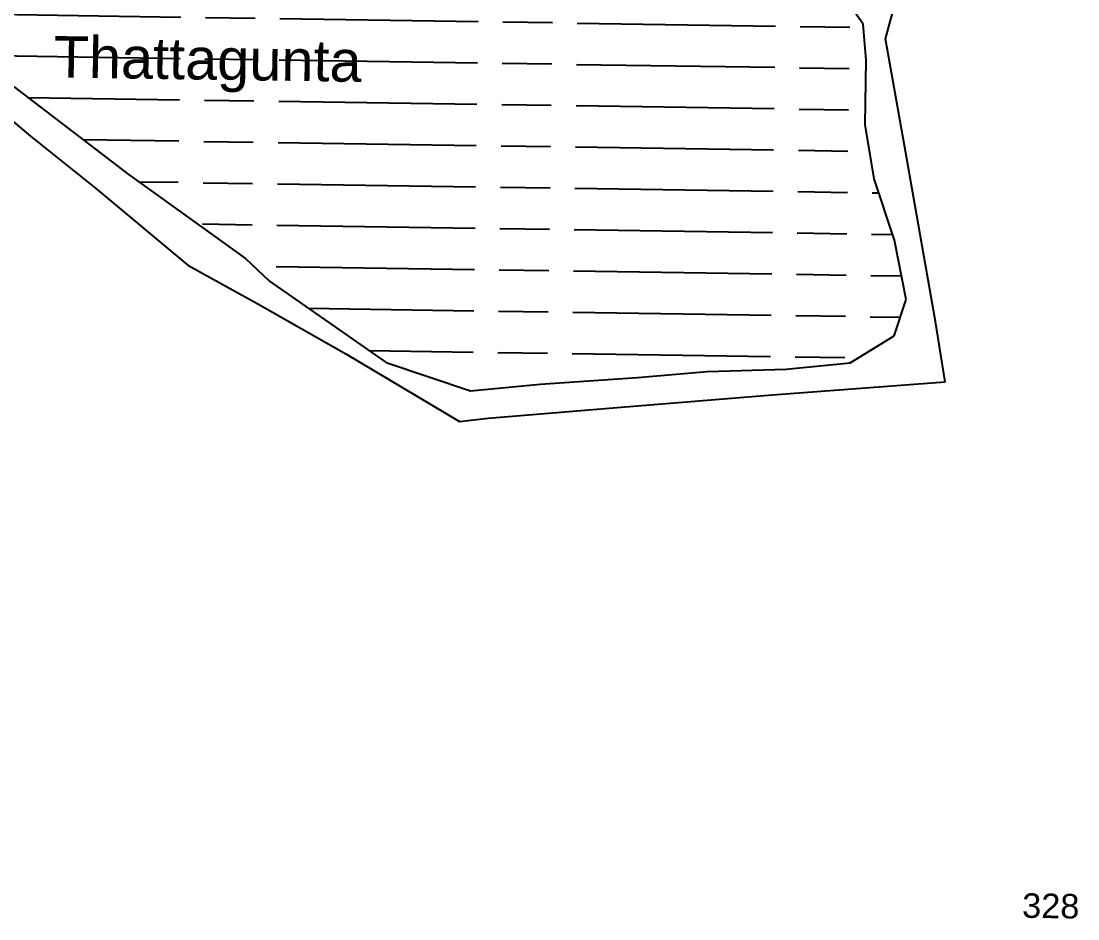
# Model space of a CAD drawing. Header units: inches. Extents: x 341797 to 347342, y 1572885 to 1580736.
# Drawn here: x 344553.1 to 344875.5, y 1575723.7 to 1575997.4 of the extents above; entities that cross this region are included whole.
import ezdxf

# ---------------------------------------------------------------- set-up
doc = ezdxf.new("R2010")
doc.units = ezdxf.units.IN
doc.header["$MEASUREMENT"] = 0
for name, color, linetype in [('PLAT NOS', 6, 'Continuous'), ('PLATS', 6, 'Continuous'), ('TANKS', 4, 'Continuous')]:
    doc.layers.add(name, color=color, linetype=linetype)
doc.styles.get("Standard").update_dxf_attribs({"font": 'arial.ttf'})

msp = doc.modelspace()

# ---------------------------------------------------------------- hatches: boundary and pattern name
at = {"layer": 'TANKS'}
h = msp.add_hatch(dxfattribs=at)
h.set_pattern_fill('ACAD_ISO08W100', color=256, scale=25, angle=-0.8636, style=0)
h.set_pattern_definition([(359.13639, (341797.115, 1568468.724), (0.18988, 12.596445), [60.46981, -7.558726, 15.11745, -7.558726])])
h.paths.add_polyline_path([(344621.09, 1576039.56), (344599.42, 1576082.25), (344556.11, 1576131.58), (344523.06, 1576162.24), (344463.77, 1576189.49), (344462.58, 1576189.51), (344422.98, 1576169.73), (344418.71, 1576143.18), (344424.03, 1576134.76), (344436.82, 1576101.22), (344456.58, 1576060.9), (344476.55, 1576037.34), (344500.15, 1576019.61), (344543.41, 1575983.1), (344585.76, 1575950.73), (344621.53, 1575925.02), (344628.88, 1575918.14), (344664.44, 1575893.35), (344690.17, 1575884.69), (344711.42, 1575886.73), (344741.12, 1575888.74), (344762.39, 1575890.59), (344786.44, 1575891.31), (344806.02, 1575893.18), (344819.4, 1575901.42), (344823.1, 1575912.47), (344819.54, 1575930.6), (344813.34, 1575949.35), (344810.55, 1575965.9), (344810.84, 1575985.45), (344809.93, 1575996.46), (344806.84, 1576000.94), (344801.19, 1576003.48), (344800.96, 1576004.26), (344793.54, 1576007.01), (344770.93, 1576003.2), (344704.49, 1576004.2), (344650.12, 1576010.68)])

# ---------------------------------------------------------------- linework, layer by layer
at = {"layer": 'PLATS', "color": 0}
for p, q in [((344816.82, 1575992), (344825.14, 1576023.31)), ((344822.54, 1575959.52), (344816.82, 1575992)), ((344523.69, 1575989.58), (344556.02, 1575962.31)), ((344556.02, 1575962.31), (344575.82, 1575946.44)), ((344832.02, 1575905.77), (344822.54, 1575959.52)), ((344575.82, 1575946.44), (344604, 1575922.96)), ((344604, 1575922.96), (344625.36, 1575911.22)), ((344625.36, 1575911.22), (344652.17, 1575895.95)), ((344835.01, 1575887.46), (344832.02, 1575905.77)), ((344652.17, 1575895.95), (344686.89, 1575875.36)), ((344782.35, 1575883.42), (344835.01, 1575887.46)), ((344736.15, 1575879.72), (344782.35, 1575883.42)), ((344695.54, 1575876.33), (344736.15, 1575879.72)), ((344686.89, 1575875.36), (344695.54, 1575876.33))]:
    msp.add_line(p, q, dxfattribs=at)
at = {"layer": 'TANKS'}
for p, q in [((344809.93, 1575996.46), (344806.84, 1576000.94)), ((344810.84, 1575985.45), (344809.93, 1575996.46)), ((344810.55, 1575965.9), (344810.84, 1575985.45)), ((344543.41, 1575983.1), (344585.76, 1575950.73)), ((344813.34, 1575949.35), (344810.55, 1575965.9)), ((344585.76, 1575950.73), (344621.53, 1575925.02)), ((344819.54, 1575930.6), (344813.34, 1575949.35)), ((344823.1, 1575912.47), (344819.54, 1575930.6)), ((344621.53, 1575925.02), (344628.88, 1575918.14)), ((344628.88, 1575918.14), (344664.44, 1575893.35)), ((344819.4, 1575901.42), (344823.1, 1575912.47)), ((344806.02, 1575893.18), (344819.4, 1575901.42)), ((344664.44, 1575893.35), (344690.17, 1575884.69)), ((344762.39, 1575890.59), (344786.44, 1575891.31)), ((344786.44, 1575891.31), (344806.02, 1575893.18)), ((344711.42, 1575886.73), (344741.12, 1575888.74)), ((344741.12, 1575888.74), (344762.39, 1575890.59)), ((344690.17, 1575884.69), (344711.42, 1575886.73))]:
    msp.add_line(p, q, dxfattribs=at)

# ---------------------------------------------------------------- texts
at = {"layer": 'PLAT NOS', "color": 0, "oblique": 360}
for s, height, p in [('Thattagunta', 12.5979, (344562.99, 1575980.27)), ('328', 7.488, (344858.42, 1575724.01))]:
    msp.add_text(s, height=height, rotation=359.1364, dxfattribs=at).set_placement(p)

doc.saveas('drawing.dxf')
